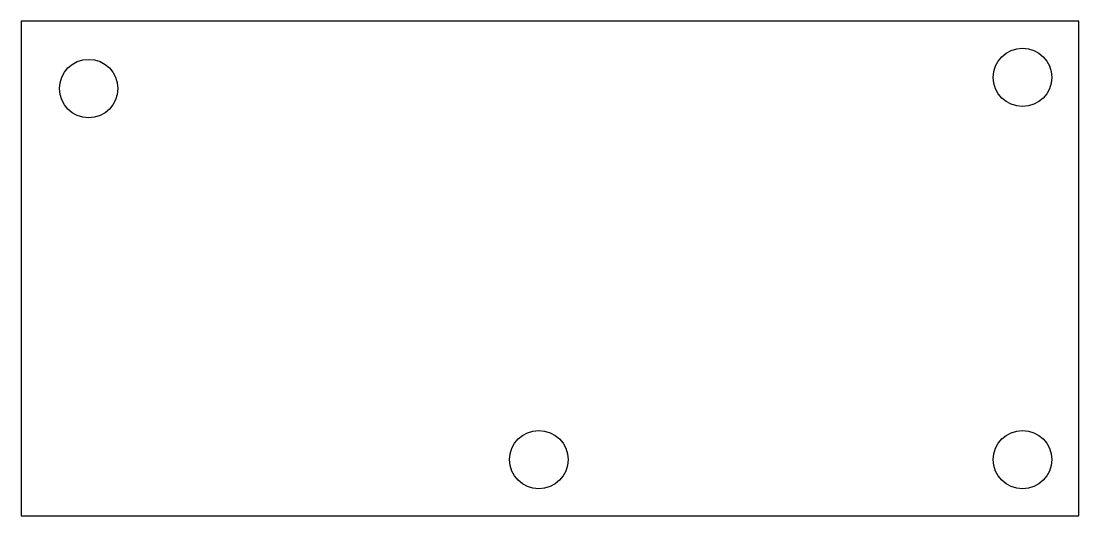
# Model space of a CAD drawing. Extents: x 0 to 2.35, y 0 to 1.1.
import ezdxf

# ---------------------------------------------------------------- set-up
doc = ezdxf.new("R2010")
doc.units = 0
doc.layers.add('20', color=7, linetype='CONTINUOUS')

msp = doc.modelspace()

# ---------------------------------------------------------------- linework, layer by layer
at = {"layer": '20'}
for p, q in [((2.35, 1.1), (0, 1.1)), ((0, 1.1), (0, 0)), ((2.35, 0), (2.35, 1.1)), ((0, 0), (2.35, 0))]:
    msp.add_line(p, q, dxfattribs=at)
for centre in [(2.225, 0.975), (0.15, 0.95), (1.15, 0.125), (2.225, 0.125)]:
    msp.add_circle(centre, 0.065, dxfattribs=at)

doc.saveas('drawing.dxf')
